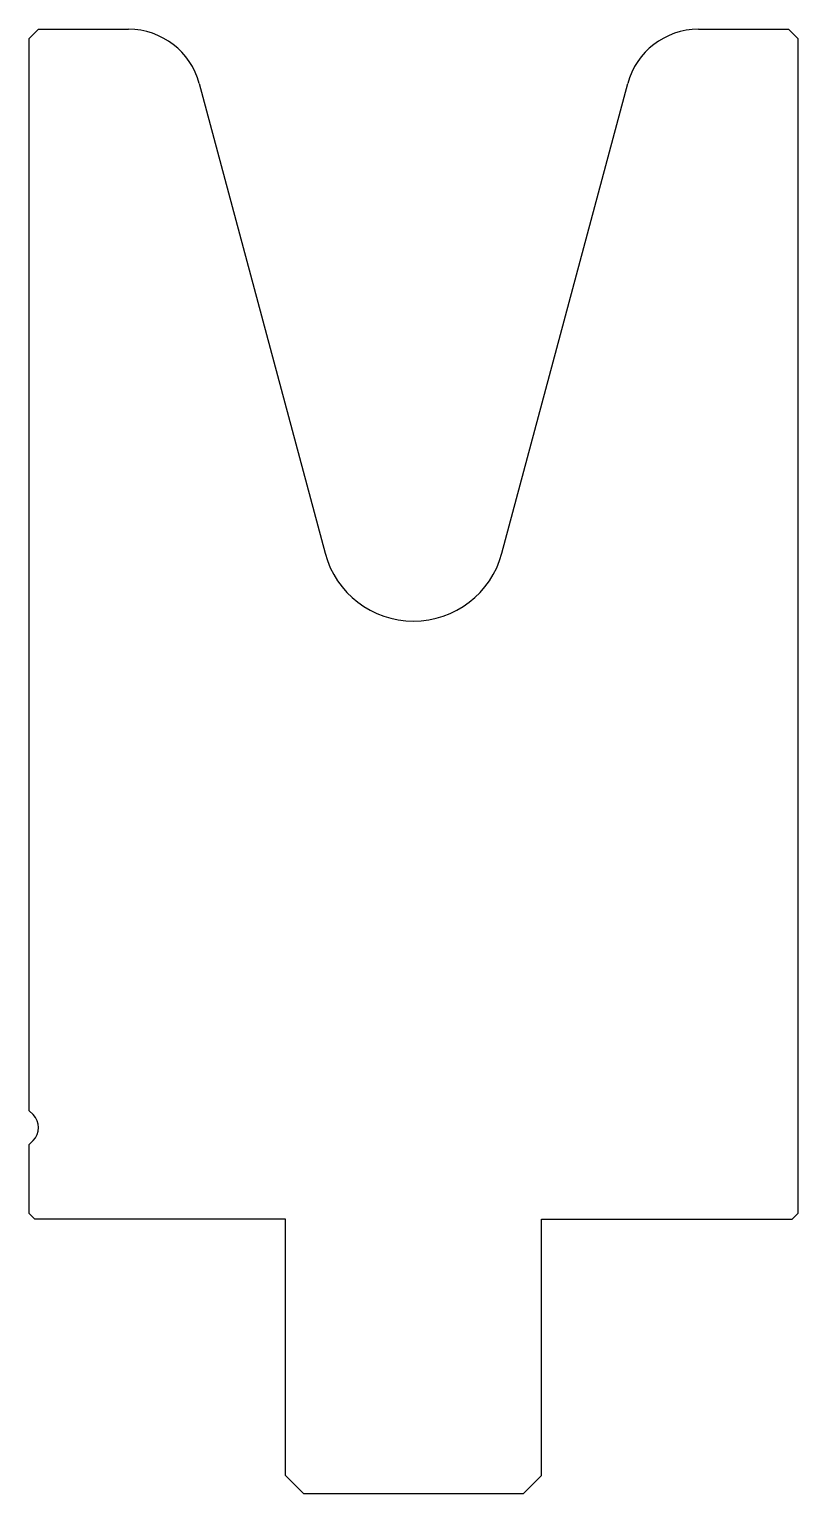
# Model space of a CAD drawing. Header units: metres. Extents: x -21 to 21, y 0 to 80.
import ezdxf

# ---------------------------------------------------------------- set-up
doc = ezdxf.new("R2010")
doc.units = ezdxf.units.M

msp = doc.modelspace()

# ---------------------------------------------------------------- linework, layer by layer
for p, q in [((-20.5, 80), (-21, 79.5)), ((-20.5, 80), (-15.569308, 80)), ((15.569308, 80), (20.5, 80)), ((21, 79.5), (20.5, 80)), ((-21, 20.914214), (-21, 79.5)), ((21, 79.5), (21, 15.3)), ((-11.705605, 77.035276), (-4.829629, 51.373786)), ((4.829629, 51.373786), (11.705605, 77.035276)), ((-21, 20.914214), (-20.792893, 20.707107)), ((-20.792893, 19.292893), (-21, 19.085786)), ((-21, 15.3), (-21, 19.085786)), ((-21, 15.3), (-20.7, 15)), ((20.7, 15), (21, 15.3)), ((-7, 15), (-20.7, 15)), ((-7, 1), (-7, 15)), ((7, 15), (20.7, 15)), ((7, 1), (7, 15)), ((-7, 1), (-6, 0)), ((6, 0), (7, 1)), ((6, 0), (-6, 0))]:
    msp.add_line(p, q)
for centre, radius, start, end in [((-15.569308, 76), 4, 15, 90), ((15.569308, 76), 4, 90, 165), ((0, 52.667881), 5, 195, 345), ((-21.5, 20), 1, 315, 45)]:
    msp.add_arc(centre, radius, start, end)

doc.saveas('drawing.dxf')
